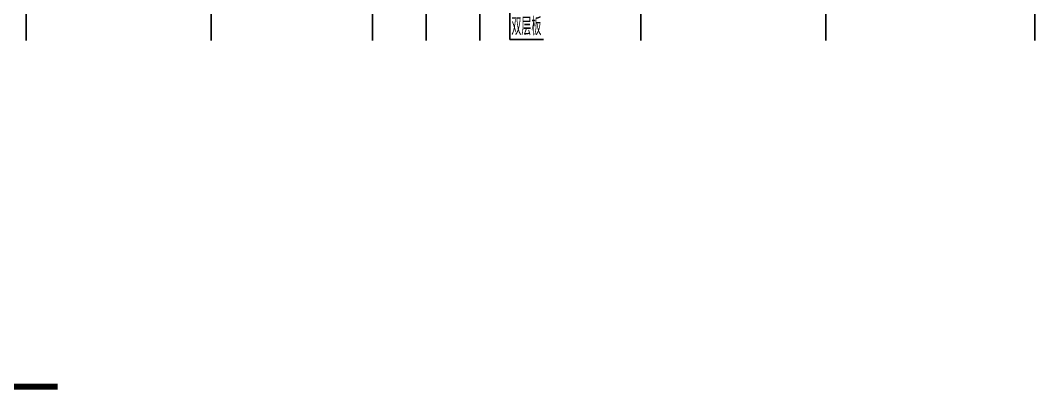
# Model space of a CAD drawing. Extents: x 154268 to 5133249, y -1832900 to 601179.
# Drawn here: x 674770 to 691770, y 574639 to 580840 of the extents above; entities that cross this region are included whole.
import ezdxf
from ezdxf.enums import TextEntityAlignment as Align

# ---------------------------------------------------------------- set-up
doc = ezdxf.new("R2010")
doc.units = 0
doc.header["$LTSCALE"] = 1000
doc.linetypes.add('DOTE', pattern=[2.42, 2, -0.2, 0.02, -0.2])
for name, color, linetype in [('A-ANNO-AXIS', 94, 'Continuous'), ('A-ANNO-DOTE', 15, 'DOTE'), ('HZ', 2, 'Continuous'), ('S-BASE-SING-实线', 7, 'Continuous'), ('S-FLOOR-说明', 7, 'Continuous')]:
    doc.layers.add(name, color=color, linetype=linetype)
doc.styles.add('DIM_FONT', font='SIMPLEX', dxfattribs={"width": 0.7, "bigfont": 'GBCBIG'})

# ---------------------------------------------------------------- blocks, each defined once
blk = doc.blocks.new('T4zw1')
at = {"layer": 'A-ANNO-DOTE'}
for p, q in [((1584357, -2354199), (1584357, -2338823)), ((1587457, -2354199), (1587457, -2338823)), ((1601257, -2354199), (1601257, -2340013)), ((1590157, -2354199), (1590157, -2344891)), ((1591057, -2354199), (1591057, -2344891)), ((1591957, -2354199), (1591957, -2344891)), ((1594657, -2354199), (1594657, -2345337)), ((1597757, -2354199), (1597757, -2345337))]:
    blk.add_line(p, q, dxfattribs=at)
blk = doc.blocks.new('2T4bx')
at = {"layer": 'S-BASE-SING-实线', "color": 3}
for p, q in [((36705.7, -3.5), (36705.7, -1332.4)), ((36705.7, -1332.4), (37268.3, -1332.4))]:
    blk.add_line(p, q, dxfattribs=at)
at = {"layer": 'S-FLOOR-说明', "style": 'DIM_FONT', "width": 0.7}
blk.add_text('双层板', height=300, dxfattribs=at).set_placement((36981.3, -1261), align=Align.CENTER)

msp = doc.modelspace()

# ---------------------------------------------------------------- linework, layer by layer
at = {"layer": 'HZ', "const_width": 100}
msp.add_lwpolyline([(662503.1, 574689.5), (675398.5, 574689.5)], dxfattribs=at)

# ---------------------------------------------------------------- block references
at = {"layer": 'A-ANNO-AXIS'}
msp.add_blockref('T4zw1', (-909486.9, 2934702.2), dxfattribs=at)
at = {"layer": 'S-BASE-SING-实线', "color": 3}
msp.add_blockref('2T4bx', (646269.6, 581849.3), dxfattribs=at)

doc.saveas('drawing.dxf')
